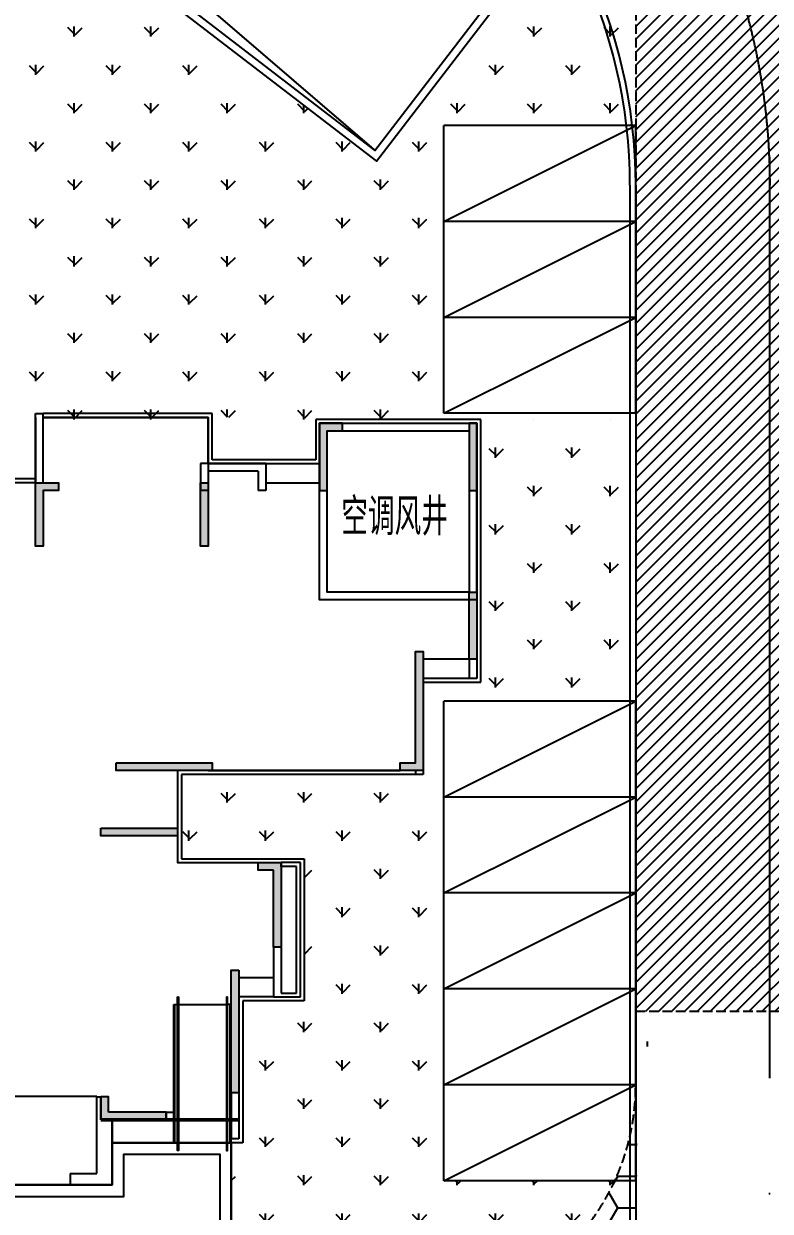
# Model space of a CAD drawing. Header units: millimetres. Extents: x 36720183 to 38160956, y 58934012 to 60388477.
# Drawn here: x 37585645 to 37605093, y 59422029 to 59452975 of the extents above; entities that cross this region are included whole.
import ezdxf

# ---------------------------------------------------------------- set-up
doc = ezdxf.new("R2010")
doc.units = ezdxf.units.MM
doc.header["$LTSCALE"] = 1000
doc.header["$MEASUREMENT"] = 0
for name, pattern in [('ACAD_ISO04W100', [30, 24, -3, 0, -3]), ('DASH', [0.35, 0.25, -0.1]), ('X-A7-L1-PLAN$0$DOTE', [2.4200000000000004, 2, -0.2, 0.02, -0.2])]:
    doc.linetypes.add(name, pattern=pattern)
for name, color, linetype in [('@ 绿化', 8, 'Continuous'), ('@YL', 2, 'Continuous'), ('@扑救面填充', 8, 'Continuous'), ('@植草板', 8, 'Continuous'), ('C_Hatch', 41, 'Continuous'), ('C_Wall', 6, 'Continuous'), ('DL_道路中线_支路网_', 4, 'ACAD_ISO04W100'), ('DL_道路红线_支路网_', 1, 'Continuous'), ('PUB_TEXT', 7, 'Continuous'), ('STAIR', 2, 'Continuous'), ('WALL', 4, 'Continuous'), ('WINDOW', 2, 'Continuous'), ('X-A7-L1-PLAN$0$dote', 1, 'X-A7-L1-PLAN$0$DOTE'), ('地下车库出入口', 6, 'Continuous'), ('扑救面', 2, 'Continuous'), ('裙楼挑廊', 7, 'Continuous'), ('车位', 40, 'Continuous'), ('防火分区', 6, 'Continuous')]:
    doc.layers.add(name, color=color, linetype=linetype)
doc.layers.add('X-A7-L1-PLAN$0$230_Floors', color=1, linetype='Continuous', lineweight=50)
doc.styles.get("Standard").update_dxf_attribs({"font": 'gbenor.shx', "bigfont": 'gbcbig.shx'})
pattern_1 = [(90, (0, 0), (-997.7954749999999, 997.7954750000001), [264.58066, -1731.01015]), (45, (0, 0), (-997.7961550815103, 997.7961550815104), [264.58066, -1146.51615]), (135, (0, 0), (-997.7961550815104, -997.7961550815103), [264.58066, -1146.51615])]

# ---------------------------------------------------------------- blocks, each defined once
blk = doc.blocks.new('车位')
at = {"layer": '车位'}
for p, q in [((2126015.363578103, 462726.0883824006), (2126015.363578103, 465226.0883824006)), ((2131015.363578103, 465226.0883824006), (2126015.363578103, 465226.0883824006)), ((2131015.363578111, 462726.0891391188), (2131015.363578103, 465226.0883824006)), ((2131015.363578111, 462726.0891391188), (2126015.363578103, 462726.0883824006))]:
    blk.add_line(p, q, dxfattribs=at)
blk.add_lwpolyline([(2126015.363578103, 462726.0883824006), (2131015.363578111, 465226.0883824006)], dxfattribs=at)
blk = doc.blocks.new('gj1-0107')
at = {"layer": 'WINDOW', "color": 2}
for points in [[(42956071.59587285, 57729896.30314258), (42960171.59587285, 57729896.30314255), (42960171.59587285, 57725296.30309487), (42956071.59587285, 57725296.30309491)], [(42956271.59587285, 57729696.30314258), (42959971.59587285, 57729696.30314255), (42959971.59587285, 57725496.30309487), (42956271.59587285, 57725496.30309491)]]:
    blk.add_lwpolyline(points, close=True, dxfattribs=at)
at = {"layer": 'PUB_TEXT', "color": 2}
blk.add_text('空调风井', height=964.5390070921986, dxfattribs=at).set_placement((42956636.53723155, 57726978.61119773))
blk = doc.blocks.new('xfgvdf23')
at = {"layer": 'C_Hatch'}
h = blk.add_hatch(color=256, dxfattribs=at)
h.paths.add_polyline_path([(11816642.66658923, 374173.9561361347), (11816642.66658923, 374373.9561361347), (11816442.66658923, 374373.9561361347), (11816442.66658923, 373973.9561361347), (11818042.66649386, 373973.9561361347), (11818042.66649386, 374173.9561361347)])
h.paths.add_polyline_path([(11820492.6665896, 380573.9561362627), (11822142.66658923, 380573.9561362627), (11822142.66658923, 380373.9561362248), (11820492.6665896, 380373.9561362248)])
h.paths.add_polyline_path([(11835142.66658998, 371973.9565174661), (11835142.66658998, 372173.9565174661), (11835542.66658998, 372173.9565174661), (11835542.66658998, 375073.871449717), (11835742.66658998, 375073.871449717), (11835742.66658998, 371973.9565174661)])
h.paths.add_polyline_path([(11823442.62539087, 378173.9561211881), (11823442.66658942, 379273.9561359963), (11821442.66658942, 379273.9561359963), (11821442.66658942, 378573.9563267312), (11821242.66658942, 378573.9563267312), (11821242.66658942, 379273.9561359963), (11821242.66658942, 379473.9561359963), (11821442.66658942, 379473.9561359963), (11823642.66658942, 379473.9561359963), (11823642.62539087, 378173.9561211881)])
h.paths.add_polyline_path([(11825642.74898688, 379473.9561361516), (11826242.74898688, 379473.9561361516), (11826242.74898688, 379273.9561361516), (11825842.74898688, 379273.9561361516), (11825842.74898688, 377824.0461628518), (11825642.74898688, 377824.0461628518)])
h.paths.add_polyline_path([(11820542.66658942, 362873.9561359963), (11820542.66658942, 363473.9568989358), (11820342.66658942, 363473.9568989358), (11820342.66658942, 363073.9561359963), (11818842.66657824, 363073.9561359956), (11818842.66657824, 362873.9561359956)])
h.paths.add_polyline_path([(11816442.66658942, 369573.9568989358), (11816442.66658942, 369373.9568989358), (11816042.66658942, 369373.9568989358), (11816042.66658942, 367373.9561359509), (11815842.66658942, 367373.9561359509), (11815842.66658942, 369573.9568989358)])
h.paths.add_polyline_path([(11823442.66658942, 376673.9563267312), (11823442.66658942, 374273.9564220986), (11823642.66658942, 374273.9564220986), (11823642.66658942, 376673.9563267312)])
h.paths.add_polyline_path([(11804342.66658942, 380573.9561359963), (11804942.66658942, 380573.9561359963), (11804942.66658942, 380373.9561359963), (11804542.66658942, 380373.9561359963), (11804542.66658942, 378923.9563267312), (11804342.66658942, 378923.9563267312)])
h.paths.add_polyline_path([(11810542.70054516, 388673.9561365116), (11810542.66658942, 385873.9561360895), (11810342.66658942, 385873.9561360895), (11810342.70054516, 388673.9561365116)])
h.paths.add_polyline_path([(11811542.66659003, 389373.9561358233), (11813242.66658941, 389373.9561360895), (11813242.66658941, 389173.9561360895), (11811542.66659003, 389173.9561358233)])
h.paths.add_polyline_path([(11809242.66658987, 383173.9561400376), (11809642.66658987, 383173.9561400376), (11809642.66658987, 382973.9561400376), (11809042.66658987, 382973.9561400376), (11809042.66660495, 386073.9561362763), (11809242.66660495, 386073.9561362763)])
h.paths.add_polyline_path([(11836942.50179369, 381023.896502029), (11836942.58419119, 379273.9811884634), (11837142.58419119, 379273.9811884634), (11837142.50179369, 381023.896502029)])
h.paths.add_polyline_path([(11833642.50179444, 381023.8965019806), (11833042.50179444, 381023.8965019806), (11833042.50179444, 379273.9811735417), (11833242.50179444, 379273.9811735417), (11833242.50179444, 380823.8965019806), (11833642.50179444, 380823.8965019806)])
h.paths.add_polyline_path([(11822542.66658942, 388673.9561362769), (11822542.66658942, 385873.9561359963), (11822342.66658942, 385873.9561359963), (11822342.66658942, 388673.9561362769)])
h.paths.add_polyline_path([(11823642.66658942, 385573.9561362762), (11823842.66658942, 385573.9561362762), (11823842.66658942, 383173.9561359963), (11823242.66658942, 383173.9561359963), (11823242.66658942, 383373.9561359963), (11823642.66658942, 383373.9561359963)])
h.paths.add_polyline_path([(11830142.66658979, 379473.9561361516), (11830142.66658979, 377824.0461628518), (11829942.66658979, 377824.0461628518), (11829942.66658979, 379473.9561361516)])
h.paths.add_polyline_path([(11837142.74898688, 376623.8714020333), (11837142.74898688, 374873.871449717), (11836942.74898688, 374873.871449717), (11836942.74898688, 376623.8714020333)])
h.paths.add_polyline_path([(11819442.66658942, 389373.9561359963), (11821142.6665896, 389373.9561359963), (11821142.6665896, 389173.9561359963), (11819442.66658942, 389173.9561359963)])
h.paths.add_polyline_path([(11818542.66658942, 372173.9565174661), (11820142.66658942, 372173.9565174661), (11820142.66658942, 371973.9565174661), (11818542.66658942, 371973.9565174661)])
h.paths.add_polyline_path([(11827742.66353766, 372173.9565174661), (11830242.66353766, 372173.9565174661), (11830242.66353766, 371973.9565174661), (11827742.66353766, 371973.9565174661)])
h.paths.add_polyline_path([(11819242.66658942, 378973.9563267312), (11819242.66658942, 378373.9563267312), (11819042.66658942, 378373.9563267312), (11819042.66658942, 378773.9563267312), (11816242.66658942, 378773.9563267312), (11816242.66658942, 378973.9563267312)])
h.paths.add_polyline_path([(11816442.66658942, 385873.9561402246), (11816442.66658942, 382973.9561402246), (11816242.66658942, 382973.9561402246), (11816242.66658942, 385873.9561402246)])
h.paths.add_polyline_path([(11830942.66353766, 366773.9568989358), (11830942.66649694, 363573.9561359956), (11830742.66649694, 363573.9561359956), (11830742.66353766, 366773.9568989358)])
h.paths.add_polyline_path([(11831842.66353766, 369373.9568989358), (11831442.66964118, 369373.9568989358), (11831442.66964118, 369573.9568989358), (11832042.66353766, 369573.9568989358), (11832042.66353766, 367373.9561359509), (11831842.66353766, 367373.9561359509)])
h.paths.add_polyline_path([(11827342.66353766, 370473.9565174661), (11829342.66353766, 370473.9565174661), (11829342.66353766, 370273.9565174661), (11827342.66353766, 370273.9565174661)])
h.paths.add_polyline_path([(11818542.66658942, 370473.9565174661), (11820542.66658942, 370473.9565174661), (11820542.66658942, 370273.9565174661), (11818542.66658942, 370273.9565174661)])
h.paths.add_polyline_path([(11817142.66658942, 366773.9568989358), (11817142.66658942, 363573.9561359956), (11816942.66658942, 363573.9561359956), (11816942.66658942, 366773.9568989358)])
h.paths.add_polyline_path([(11814242.66658942, 374723.9561387908), (11814442.66658942, 374723.9561387908), (11814442.66658942, 373073.9565174661), (11813842.66658942, 373073.9565174661), (11813842.66658942, 373273.9565174661), (11814242.66658942, 373273.9565174661)])
h.paths.add_polyline_path([(11807042.66658942, 373273.9565174661), (11807042.66658942, 371523.9565174661), (11806842.66658942, 371523.9565174661), (11806842.66658942, 373273.9565174661)])
h.paths.add_polyline_path([(11802942.66658942, 377673.9563267312), (11802942.66658942, 375923.9564280591), (11802742.66658942, 375923.9564280591), (11802742.66658942, 377673.9563267312)])
h.paths.add_polyline_path([(11802942.66658942, 371723.9565174661), (11803342.66658942, 371723.9565174661), (11803342.66658942, 371523.9565174661), (11802742.66658942, 371523.9565174661), (11802742.66658942, 373173.9565174661), (11802942.66658942, 373173.9565174661)])
h.paths.add_polyline_path([(11810142.79476325, 380573.9465992532), (11810142.79476325, 378973.9465992532), (11809942.79476325, 378973.9465992532), (11809942.79476325, 380373.9465992532), (11809292.66658979, 380373.9561387698), (11809292.66658979, 380573.9561387698)])
h.paths.add_polyline_path([(11827342.66658942, 362873.9561359963), (11829042.66657768, 362873.9561359956), (11829042.66657768, 363073.9561359956), (11827542.66658942, 363073.9561359963), (11827542.66658942, 363473.9568989358), (11827342.66658942, 363473.9568989358)])
at = {"layer": 'C_Wall'}
for points in [[(11833642.50179444, 381023.8965019806), (11833042.50179444, 381023.8965019806), (11833042.50179444, 379273.9811735417), (11833242.50179444, 379273.9811735417), (11833242.50179444, 380823.8965019806), (11833642.50179444, 380823.8965019806), (11833642.50179444, 381023.8965019806)], [(11825642.74898688, 379473.9561361516), (11826242.74898688, 379473.9561361516), (11826242.74898688, 379273.9561361516), (11825842.74898688, 379273.9561361516), (11825842.74898688, 377824.0461628518), (11825642.74898688, 377824.0461628518), (11825642.74898688, 379473.9561361516)], [(11831842.66353766, 369373.9568989358), (11831442.66964118, 369373.9568989358), (11831442.66964118, 369573.9568989358), (11832042.66353766, 369573.9568989358), (11832042.66353766, 367373.9561359509), (11831842.66353766, 367373.9561359509), (11831842.66353766, 369373.9568989358)], [(11827542.66658942, 363073.9561359963), (11827542.66658942, 363473.9568989358), (11827342.66658942, 363473.9568989358), (11827342.66658942, 362873.9561359963)], [(11827342.66658942, 362873.9561359963), (11829042.66657768, 362873.9561359956), (11829042.66657768, 363073.9561359956), (11827542.66658942, 363073.9561359963)]]:
    blk.add_lwpolyline(points, dxfattribs=at)
for points in [[(11836942.50179369, 381023.896502029), (11836942.58419119, 379273.9811884634), (11837142.58419119, 379273.9811884634), (11837142.50179369, 381023.896502029)], [(11830142.66658979, 379473.9561361516), (11830142.66658979, 377824.0461628518), (11829942.66658979, 377824.0461628518), (11829942.66658979, 379473.9561361516)], [(11837142.74898688, 376623.8714020333), (11837142.74898688, 374873.871449717), (11836942.74898688, 374873.871449717), (11836942.74898688, 376623.8714020333)], [(11835142.66658998, 371973.9565174661), (11835142.66658998, 372173.9565174661), (11835542.66658998, 372173.9565174661), (11835542.66658998, 375073.871449717), (11835742.66658998, 375073.871449717), (11835742.66658998, 371973.9565174661)], [(11827742.66353766, 372173.9565174661), (11830242.66353766, 372173.9565174661), (11830242.66353766, 371973.9565174661), (11827742.66353766, 371973.9565174661)], [(11827342.66353766, 370473.9565174661), (11829342.66353766, 370473.9565174661), (11829342.66353766, 370273.9565174661), (11827342.66353766, 370273.9565174661)], [(11830942.66353766, 366773.9568989358), (11830942.66649694, 363573.9561359956), (11830742.66649694, 363573.9561359956), (11830742.66353766, 366773.9568989358)]]:
    blk.add_lwpolyline(points, close=True, dxfattribs=at)
blk = doc.blocks.new('sd14esdf126723rwvgfwed')
at = {"color": 6}
for p, q in [((12231193.39505892, 337556.8482209072), (12231193.23031498, 333859.8295594752)), ((12232093.2273557, 337556.8482209072), (12231193.39505892, 337556.8482209072))]:
    blk.add_line(p, q, dxfattribs=at)
for points in [[(12224093.39519196, 354159.8295591921), (12222393.39519177, 354159.8295591921), (12222393.39519177, 351356.8482212201), (12221793.31279525, 351356.8482212275), (12221793.31279524, 350459.8295591921), (12225893.39519196, 350459.8295591921)], [(12226093.26220077, 352156.8482059538), (12230393.34458856, 352156.8482059538), (12230393.30033266, 350456.848221153), (12230393.48431518, 350456.848212488)], [(12231893.47463623, 350456.7775830925), (12233293.31279524, 350456.7116695195), (12233293.38386432, 352006.8483939841), (12237393.10579929, 352006.8483939841), (12237393.03473022, 345856.8482061401), (12235993.30338497, 345856.8482061401), (12235993.30333475, 342956.7118608728), (12229593.30332815, 342956.7118608728), (12229593.3134806, 340556.7116722763), (12232293.30975297, 340556.7124324217), (12232293.30975297, 340556.7124324217), (12232293.30975297, 340556.7124324217)], [(12229493.14799845, 333856.8482209444), (12227893.29411913, 333856.8482208028), (12227893.39892741, 332159.829749912), (12220493.39892635, 332159.829749912), (12220493.33537672, 333856.8482226357), (12217193.31279451, 333856.8482210934), (12217193.31279469, 337556.8482209966), (12216293.39519215, 337556.8482209966)]]:
    blk.add_lwpolyline(points, dxfattribs=at)
at = {"layer": 'STAIR', "color": 6}
blk.add_line((12226793.39518229, 332159.8297499269), (12221593.38745503, 332159.9637328312), dxfattribs=at)
at = {"layer": 'WALL', "color": 6}
for p, q in [((12225893.31280473, 350456.8482209146), (12225893.31280473, 352256.8482059538)), ((12225893.31280473, 352256.8482059538), (12226093.31280473, 352256.8482059538)), ((12226093.31280473, 350456.8482209146), (12226093.31280473, 352256.8482059538)), ((12231893.47463638, 350956.9478943944), (12230193.47463652, 350956.9478943944)), ((12230193.47463652, 350956.9478943944), (12230193.47463604, 350256.9475154951)), ((12231893.47463638, 350956.9478943944), (12231893.47463623, 350256.9475154951)), ((12231693.47463652, 350756.9478944167), (12230393.47463568, 350756.9478944167)), ((12230393.47463568, 350756.9478944167), (12230393.47463604, 350256.9475154951)), ((12231693.47463652, 350756.9478944167), (12231693.47463623, 350256.9475154951)), ((12225893.31280473, 350456.8482209146), (12226093.31280473, 350456.8482209146)), ((12230393.47463604, 350256.9475154951), (12230193.47463604, 350256.9475154951)), ((12231893.47463623, 350256.9475154951), (12231693.47463623, 350256.9475154951)), ((12237193.04415053, 345856.7635348663), (12237193.04415053, 345356.7635348663)), ((12237393.04415053, 345856.7635348663), (12237193.04415053, 345856.7635348663)), ((12237393.04415053, 345856.7635348663), (12237393.04415053, 345356.7635348663)), ((12237393.04415053, 345356.7635348663), (12237193.04415053, 345356.7635348663)), ((12235793.31280529, 342956.8482210487), (12235793.31280529, 342856.8482210487)), ((12235993.31280529, 342956.8482210487), (12235793.31280529, 342956.8482210487)), ((12235993.31280529, 342956.8482210487), (12235993.31280529, 342856.8482210487)), ((12235993.31280529, 342856.8482210487), (12235793.31280529, 342856.8482210487)), ((12232793.30975292, 340556.8489833996), (12232293.30975297, 340556.8489838541)), ((12232293.30975297, 340456.8489838541), (12232293.30975297, 340556.8489838541)), ((12232693.30975295, 340456.8489843756), (12232293.30975297, 340456.8489838541)), ((12232693.30975294, 337156.8482208997), (12232693.30975295, 340456.8489843756)), ((12232793.30975292, 337056.8482215703), (12232793.30975292, 340556.8489833996)), ((12232093.2273557, 338356.8482211009), (12232093.22735577, 337056.8482215703)), ((12232293.2273557, 338356.8482211009), (12232093.2273557, 338356.8482211009)), ((12232293.2273557, 338356.8482211009), (12232293.2273554, 337156.8482208997)), ((12232093.22735577, 337056.8482215703), (12232793.30975292, 337056.8482215703)), ((12232293.2273554, 337156.8482208997), (12232693.30975294, 337156.8482208997)), ((12230993.23031498, 334556.8482211456), (12230993.23031498, 333356.8482211456)), ((12231193.23031498, 334556.8482211456), (12230993.23031498, 334556.8482211456)), ((12231193.23031498, 334556.8482211456), (12231193.23031498, 333356.8482211456)), ((12227493.29412164, 333856.8619399145), (12227493.37650681, 334456.8625120223)), ((12227493.37650681, 334456.8625120223), (12227593.37650587, 334456.8487811685)), ((12227593.2941207, 333856.8482090607), (12227593.37650587, 334456.8487811685)), ((12229292.82956785, 334056.8481964543), (12229492.82956785, 334056.8481964543)), ((12229292.82956785, 334056.8481964543), (12229292.82956785, 333856.8481964543)), ((12229492.82956785, 334056.8481964543), (12229492.82956785, 333856.8481964543)), ((12227493.21348003, 332459.8297501132), (12227493.29412086, 333856.8539813906)), ((12227893.2941202, 333856.8308920935), (12227593.2941207, 333856.8482090607)), ((12227893.19616382, 332159.8297499493), (12227893.2941202, 333856.8308920935)), ((12229292.82956785, 333856.8481964543), (12229492.82956785, 333856.8481964543)), ((12231193.23031498, 333356.8482211456), (12230993.23031498, 333356.8482211456)), ((12226793.39518229, 332459.8297499269), (12227493.21348003, 332459.8297501132)), ((12226793.39518229, 332459.8297499269), (12226793.39518229, 332159.8297499269)), ((12226793.39518229, 332159.8297499269), (12227893.19616382, 332159.8297499493))]:
    blk.add_line(p, q, dxfattribs=at)
at = {"layer": 'WINDOW', "color": 6, "linetype": 'DASH', "ltscale": 1000}
for p, q in [((12233493.38387399, 352006.8483941332), (12237192.8371449, 352006.8483939841)), ((12230393.30975297, 350956.8482210711), (12233293.26337065, 350956.9043479934)), ((12237393.04415053, 347606.7634871826), (12237393.04415053, 350356.7635348663)), ((12230393.23040783, 342956.8486026153), (12235393.23040801, 342956.8482061476)), ((12232093.2273557, 337056.8482211009), (12231193.31280454, 337056.8482211009))]:
    blk.add_line(p, q, dxfattribs=at)
at = {"layer": 'WINDOW', "color": 6, "ltscale": 1000}
blk.add_line((12227493.31278539, 334459.8165892363), (12220893.31292383, 334458.9103532806), dxfattribs=at)
at = {"layer": 'WINDOW', "color": 6, "linetype": 'DASH', "ltscale": 1000}
for points in [[(12225893.31280473, 350556.8482209146), (12222093.31280454, 350556.8482211381), (12222093.31280455, 351256.8482210934), (12222493.22746416, 351256.8482211381), (12222493.30986181, 354056.8482209146), (12224193.31280473, 354056.8482209146), (12224693.23040764, 354056.8482209146), (12224693.23040764, 354856.8482211009), (12224693.23040764, 357656.8482211456), (12222893.23040745, 357656.8482211456), (12222893.23040745, 360956.8482211977), (12219993.23040767, 360956.8482211977)], [(12235993.31280655, 345256.7635318562), (12237493.04415053, 345256.7635350525), (12237493.11521961, 352106.8436853588), (12233193.38859229, 352107.0555746928), (12233193.2680791, 351056.9024126679), (12230493.30975297, 351056.8501565307), (12230493.30975297, 352256.8482059538), (12226093.31280473, 352256.8482059538)], [(12225893.39519196, 352156.8482059538), (12225893.31280473, 352156.8482059538), (12225893.31280473, 350456.8482210711)], [(12230393.31280529, 350956.8482061476), (12230393.31280529, 352156.8482059538), (12226093.31280473, 352156.8482059538)], [(12237193.04415053, 345356.7635348663), (12235993.31280636, 345356.7635318562)], [(12229593.31280492, 342956.8482061476), (12229593.3134806, 340556.8482237086), (12231693.23345921, 340556.848984085)], [(12235793.31283344, 342856.8482061476), (12229693.31284112, 342856.8464887813), (12229693.31363773, 340656.8482237086), (12232893.30975297, 340656.8482237086), (12232893.30975297, 336956.8482211009), (12231293.31280454, 336956.8482211009), (12231293.31280454, 333256.8482211456), (12227893.23040763, 333256.8482212052)]]:
    blk.add_lwpolyline(points, dxfattribs=at)
at = {"layer": 'X-A7-L1-PLAN$0$230_Floors', "color": 6}
blk.add_line((12231193.30974183, 333856.8482210487), (12227592.81365927, 333856.9590966329), dxfattribs=at)
at = {"layer": 'X-A7-L1-PLAN$0$dote', "color": 6, "linetype": 'ByBlock'}
for p, q in [((12229592.65143248, 337057.3712688908), (12229617.64934601, 337057.3712051511)), ((12230868.05945832, 337057.3680035174), (12230893.05737208, 337057.3679397851)), ((12230892.94658644, 333256.871312581), (12230892.94658636, 337057.367940098)), ((12229492.72483263, 336857.3746808693), (12229592.65759119, 336857.3777582496)), ((12229492.94658705, 333256.825121291), (12229492.72483263, 336857.3746808693)), ((12229522.94658704, 333256.8269690052), (12229522.72483265, 336857.375604704)), ((12229617.65550469, 336857.3785280511), (12230868.06561571, 336857.4170338362)), ((12230993.23031499, 336857.3746808693), (12230893.06353087, 336857.3715962842)), ((12230963.00856058, 333256.8269690052), (12230963.23031498, 336857.375604704)), ((12230993.00856057, 333256.825121291), (12230993.23031499, 336857.3746808693)), ((12229492.94658705, 333256.825121291), (12229592.76846839, 333256.828195259)), ((12229617.7663819, 333256.8289650604), (12230868.17649292, 333256.8674708456)), ((12230993.00856057, 333256.825121291), (12230893.17440808, 333256.8220469505))]:
    blk.add_line(p, q, dxfattribs=at)
for points in [[(12229617.64934601, 337057.3712051511), (12229617.7725183, 333057.5597831085), (12229592.7746048, 333057.5590133071), (12229592.65143248, 337057.3712688908)], [(12230868.05945832, 337057.3680035174), (12230868.18262932, 333057.5982888937), (12230893.18054306, 333057.5990586877), (12230893.05737208, 337057.3679397851)]]:
    blk.add_lwpolyline(points, dxfattribs=at)
at = {"layer": 'WALL', "color": 6}
blk.add_blockref('xfgvdf23', (400250.6250986308, -29017.10791730881), dxfattribs=at)
blk = doc.blocks.new('D9D10scpm')
at = {"layer": 'WINDOW'}
for points in [[(592039.4261127859, -178907.0284370109), (596139.4261127859, -178907.0284370482), (596139.4261127859, -183507.0284847245), (592039.4261127859, -183507.0284846872)], [(592239.4261127859, -179107.0284370109), (595939.4261127859, -179107.0284370482), (595939.4261127859, -183307.0284847245), (592239.4261127859, -183307.0284846872)]]:
    blk.add_lwpolyline(points, close=True, dxfattribs=at)
blk.add_blockref('sd14esdf126723rwvgfwed', (-11641253.67968651, -530913.8768310398))
at = {"layer": 'PUB_TEXT'}
blk.add_text('空调风井', height=964.5390070921986, dxfattribs=at).set_placement((592604.3674714863, -181824.7203818634))

msp = doc.modelspace()

# ---------------------------------------------------------------- hatches: boundary and pattern name
at = {"layer": '@ 绿化', "linetype": 'Continuous'}
h = msp.add_hatch(dxfattribs=at)
h.set_pattern_fill('GRASS', color=256, scale=500, style=0)
h.set_pattern_definition(pattern_1)
edge = h.paths.add_edge_path()
edge.add_line((37558565.89398813, 59465505.53426912), (37558565.32850578, 59472973.40581463))
edge.add_arc((37558918.38286929, 59451055.86722572), 21920.38195788747, 72.82307111500381, 90.92285799075722, ccw=False)
edge.add_line((37565391.98387691, 59471998.54220228), (37594832.32617182, 59449394.87306688))
edge.add_line((37594832.32617182, 59449394.87306688), (37599217.03212767, 59455105.77086095))
edge.add_line((37599217.03212767, 59455105.77086095), (37600676.2973391, 59454908.42769922))
edge.add_arc((37592587.26540882, 59450962.85265497), 8999.999999932108, -9.487166607868858e-11, 26.001662566310472, ccw=False)
edge.add_line((37601587.26540875, 59450962.85265496), (37601587.54093171, 59450323.24575321))
edge.add_line((37601587.54093171, 59450323.24575321), (37596587.54093229, 59450323.32205071))
edge.add_line((37596587.54093229, 59450323.32205071), (37596587.38143722, 59442564.19194485))
edge.add_line((37596587.38143722, 59442564.19194485), (37595052.70558093, 59442564.19194485))
edge.add_line((37595052.70558093, 59442564.19194485), (37593352.48565393, 59442564.19194485))
edge.add_line((37593352.48565393, 59442564.19194485), (37589620.34477644, 59442814.27661637))
edge.add_line((37589620.34477644, 59442814.27661637), (37588670.93942888, 59442514.36653388))
edge.add_line((37588670.93942888, 59442514.36653388), (37584452.70558093, 59442514.36653388))
edge.add_line((37584452.70558093, 59442514.36653388), (37584152.47643837, 59444714.27663086))
edge.add_line((37584152.47643837, 59444714.27663086), (37584152.47624309, 59447614.27654994))
edge.add_line((37584152.47624309, 59447614.27654994), (37582852.47624328, 59447614.27663141))
edge.add_line((37582852.47624328, 59447614.27663141), (37582852.47624309, 59450914.27663113))
edge.add_line((37582852.47624309, 59450914.27663113), (37579752.47624384, 59450814.27663086))
edge.add_line((37579752.47624384, 59450814.27663086), (37579952.47624291, 59452314.27663132))
edge.add_line((37579952.47624291, 59452314.27663132), (37573352.96564344, 59452314.14858405))
edge.add_line((37573352.96564344, 59452314.14858405), (37573351.98684313, 59450914.40467845))
edge.add_line((37573351.98684313, 59450914.40467845), (37570652.49867848, 59450914.27420573))
edge.add_line((37570652.49867848, 59450914.27420573), (37571421.59112124, 59451959.76443448))
edge.add_line((37571421.59112124, 59451959.76443448), (37569195.6436586, 59456898.61591201))
edge.add_line((37569195.6436586, 59456898.61591201), (37566292.12309925, 59460834.33794884))
edge.add_line((37566292.12309925, 59460834.33794884), (37564464.54601904, 59462348.52210695))
edge.add_line((37564464.54601904, 59462348.52210695), (37562878.6544266, 59465270.39993814))
edge.add_line((37562878.6544266, 59465270.39993814), (37558565.89398813, 59465505.53426912))
h = msp.add_hatch(dxfattribs=at)
h.set_pattern_fill('GRASS', color=256, scale=500, style=0)
h.set_pattern_definition(pattern_1)
h.paths.add_polyline_path([(37597552.44698959, 59442664.26712218), (37601437.26540875, 59442664.26712218), (37601437.26540875, 59435323.59591743), (37597552.44698959, 59435323.59591743)])
h = msp.add_hatch(dxfattribs=at)
h.set_pattern_fill('GRASS', color=256, scale=500, style=0)
h.set_pattern_definition(pattern_1)
h.paths.add_polyline_path([(37591252.47444576, 59424401.77813765), (37591252.47570018, 59427514.53393113), (37592952.64152295, 59427514.27165792), (37592952.64152295, 59431214.27166053), (37589722.94152077, 59431214.27166053), (37589752.64461111, 59433414.2699256), (37592500.29249705, 59433414.27069917), (37593151.64142409, 59433384.6797251), (37595332.97364685, 59433442.30919499), (37595285.14145824, 59433386.23378486), (37596587.27482579, 59433440.75868361), (37596587.30355806, 59422823.82554419), (37601041.66209363, 59422823.75824705), (37599829.92796098, 59421081.09474236), (37597800.79826573, 59419746.97418612), (37591052.34032021, 59419323.74702512), (37591052.34033055, 59421414.27663141), (37591052.34033055, 59423447.20299391)])
h = msp.add_hatch(dxfattribs=at)
h.set_pattern_fill('GRASS', color=256, scale=500, style=0)
h.set_pattern_definition(pattern_1)
h.paths.add_polyline_path([(37601587.26540875, 59425302.62374372), (37600992.60387132, 59421731.103791), (37598747.96386045, 59419487.22468727), (37590017.8439922, 59419108.72321578), (37583689.02890332, 59419323.75076044), (37583615.92356049, 59415323.75076046), (37601587.26540875, 59415323.75076047)])
at = {"layer": '@扑救面填充'}
h = msp.add_hatch(dxfattribs=at)
h.set_pattern_fill('ANSI31', color=256, scale=150)
h.set_pattern_definition([(45, (0, 0), (-168.3798022700466, 168.3798022700466), [])])
h.paths.add_polyline_path([(37601587.34233622, 59427243.19655016), (37609587.34233622, 59427243.19655016), (37609587.34233622, 59450559.95901798), (37661815.38736971, 59450559.95901775), (37661815.38736971, 59458559.95901798), (37601587.34233622, 59458559.95901798)])
at = {"layer": '@植草板'}
h = msp.add_hatch(dxfattribs=at)
h.set_pattern_fill('HONEY', color=8, scale=300)
h.set_pattern_definition([(0, (0, 0), (714.375, 412.4444999999999), [476.25, -952.5]), (120, (0, 0), (-714.3749146511708, 412.4446478285086), [476.2499999999999, -952.4999999999999]), (59.99999999999999, (0, 0), (8.53488292342961e-05, 824.8891478285083), [-952.5, 476.25])])
edge = h.paths.add_edge_path()
edge.add_arc((37595581.8330185, 59425326.28033348), 6005.868715748537, 271.92211444047507, 347.9469144599276, ccw=False)
edge.add_line((37595783.27546175, 59419323.7908522), (37601587.26540875, 59419290.1756124))
edge.add_line((37601587.26540875, 59419290.1756124), (37601614.96146987, 59424072.16322305))
edge.add_line((37601614.96146987, 59424072.16322305), (37601455.29963842, 59424072.14760707))

# ---------------------------------------------------------------- linework, layer by layer
at = {"layer": '@YL', "color": 8}
msp.add_lwpolyline([(37601887.26540875, 59426455.97080509), (37601887.26540875, 59426323.75076043)], dxfattribs=at)
at = {"layer": '@YL'}
for points in [[(37580552.73069647, 59422717.24945148), (37580552.73069647, 59419323.74702513), (37585552.73069647, 59419323.74702513), (37585552.73069647, 59419323.74702512), (37591052.34033055, 59419323.74702512), (37591052.34033055, 59424414.27289616), (37591152.71846163, 59424414.27289616)], [(37580552.73069647, 59419323.74702513), (37580552.73069649, 59422717.25318676), (37587952.52790914, 59422716.82604659), (37587952.52790916, 59423814.27165803), (37591052.34032021, 59423814.08074353), (37591052.34032021, 59419323.75076038), (37580552.73069647, 59419323.75076044)], [(37591052.34033055, 59423814.24855811), (37591052.34033055, 59419323.74702512)]]:
    msp.add_lwpolyline(points, dxfattribs=at)
at = {"layer": '@YL', "color": 8}
msp.add_lwpolyline([(37580852.73069647, 59419623.75076044), (37580852.73069649, 59422417.2358693), (37588252.52790914, 59422416.80872912), (37588252.52790915, 59423514.25318074), (37590752.34032021, 59423514.09921967), (37590752.34032021, 59419623.75076038)], close=True, dxfattribs=at)
msp.add_arc((37588087.26540875, 59448767.89436428), 20950, 1.20380344867104, 36.62601176954049, dxfattribs=at)
at = {"layer": '@YL', "color": 2, "linetype": 'DASH'}
msp.add_arc((37595587.3026048, 59425323.75076037), 6000.000000000491, 269.9999999999146, 359.9995859197816, dxfattribs=at)
at = {"layer": 'DL_道路中线_支路网_', "color": 8}
msp.add_line((37605071.71399445, 59449494.87871058), (37605087.26540875, 59333215.98568337, -9.501998423065879e-06), dxfattribs=at)
msp.add_arc((37588087.26540875, 59448767.89436428), 17000, 0, 52.00332513110767, dxfattribs=at)
at = {"layer": 'DL_道路红线_支路网_', "color": 8}
msp.add_line((37601437.26540875, 59448767.89436428), (37601437.26540875, 59414843.734786), dxfattribs=at)
at = {"layer": 'DL_道路红线_支路网_', "color": 4}
msp.add_line((37601587.26540875, 59448767.89436428), (37601587.26540875, 59414843.734786), dxfattribs=at)
at = {"layer": 'DL_道路红线_支路网_', "color": 4, "elevation": 4.38262918855112e-10}
msp.add_lwpolyline([(37574908.21905898, 59478868.62290233, -0.1497718776316744), (37590502.55175266, 59472894.78553252), (37600707.3881298, 59464922.84724275, -0.2308834731095145), (37608587.26540875, 59448767.89436428), (37608587.26540875, 59414843.734786)], format="xyb", dxfattribs=at)
at = {"layer": 'DL_道路红线_支路网_', "color": 8, "elevation": 4.38262918855112e-10}
msp.add_lwpolyline([(37574918.48598512, 59479018.27112393, -0.1497718776316634), (37590594.89411403, 59473012.99250481), (37600799.73049117, 59465041.05421504, -0.2308834731094294), (37608737.26540875, 59448767.89436428), (37608737.26540875, 59414843.734786)], format="xyb", dxfattribs=at)
at = {"layer": 'DL_道路红线_支路网_', "color": 8}
msp.add_arc((37588087.26540875, 59448767.89436428), 13350, 0, 52.00332513110767, dxfattribs=at)
at = {"layer": 'DL_道路红线_支路网_', "color": 4}
msp.add_arc((37588087.26540875, 59448767.89436428), 13500, 0, 52.00332513110767, dxfattribs=at)
at = {"layer": '地下车库出入口'}
for points in [[(37581888.86402237, 59468662.11956237), (37577382.36067597, 59462792.58571471), (37594832.32616901, 59449394.87306323), (37599338.82951542, 59455264.40691089)], [(37581925.70268457, 59468381.68612468), (37577662.79411364, 59462829.4243769), (37594795.48750681, 59449675.3065009), (37599058.39607774, 59455227.56824869)]]:
    msp.add_lwpolyline(points, close=True, dxfattribs=at)
at = {"layer": '扑救面', "color": 8, "linetype": 'DASH'}
msp.add_lwpolyline([(37601587.34233622, 59427243.19655016), (37609587.34233622, 59427243.19655016), (37609587.34233622, 59450559.95901798), (37661815.38736971, 59450559.95901775), (37661815.38736971, 59458559.95901798), (37601587.34233622, 59458559.95901798), (37601587.34233622, 59427243.19655016), (37609587.34233622, 59427243.19655016)], dxfattribs=at)
at = {"layer": '防火分区', "const_width": 50}
msp.add_lwpolyline([(37594795.48750681, 59449675.3065009), (37581225.17614486, 59461335.49658232), (37581925.70268457, 59468381.68612468)], dxfattribs=at)

# ---------------------------------------------------------------- block references
msp.add_blockref('D9D10scpm', (37001313.01145649, 59621471.30026786))
at = {"layer": '裙楼挑廊', "color": 0}
msp.add_blockref('gj1-0107', (-5362719.037007101, 1712667.888802275), dxfattribs=at)
at = {"layer": '车位', "rotation": 359.9991256950881}
for p in [(35470564.84111028, 58985129.67565621), (35470564.84111028, 58982629.67641263), (35470565.18444426, 58980129.86790372), (35470564.84111028, 58970130.0235273), (35470564.99370436, 58967630.11965208), (35470564.84111028, 58965130.12041084), (35470564.84111028, 58962630.14024149), (35470564.87925902, 58960130.17914578)]:
    msp.add_blockref('车位', p, dxfattribs=at)

doc.saveas('drawing.dxf')
